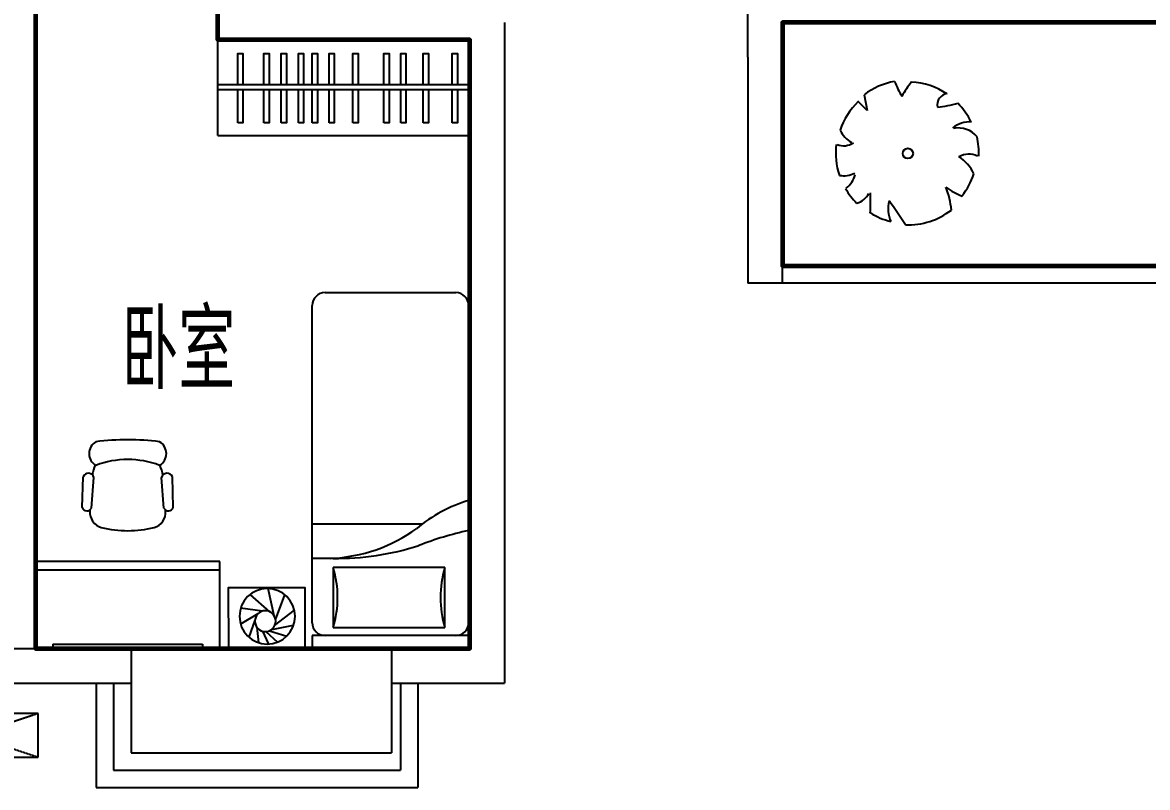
# Model space of a CAD drawing. Extents: x 4841515 to 4876615, y -1283548 to -1262748.
# Drawn here: x 4861440 to 4867915, y -1283548 to -1279148 of the extents above; entities that cross this region are included whole.
import ezdxf
from ezdxf.enums import TextEntityAlignment as Align

# ---------------------------------------------------------------- set-up
doc = ezdxf.new("R2010")
doc.units = 0
doc.header["$MEASUREMENT"] = 0
doc.linetypes.add('DASH', pattern=[0.35, 0.25, -0.1])
doc.layers.get('0').update_dxf_attribs({"linetype": 'CONTINUOUS'})
for name, color, linetype in [('F', 8, 'CONTINUOUS'), ('F1', 8, 'CONTINUOUS'), ('FURN', 8, 'CONTINUOUS'), ('KTIAO', 124, 'CONTINUOUS'), ('PUB_TEXT', 7, 'CONTINUOUS'), ('WALL', 2, 'CONTINUOUS'), ('WINDOW', 4, 'CONTINUOUS'), ('阳台', 6, 'CONTINUOUS')]:
    doc.layers.add(name, color=color, linetype=linetype)
doc.layers.add('GT_卧室', color=1, linetype='CONTINUOUS', lineweight=60)
doc.layers.add('GT_阳台', color=6, linetype='CONTINUOUS', lineweight=60)
doc.styles.add('-黑体', font='simhei.ttf', dxfattribs={"width": 0.8})
doc.styles.add('_ROMANC', font='ROMANC', dxfattribs={"width": 0.6})
doc.styles.add('ATT', font='TXT')
doc.styles.add('DIM_FONT', font='SIMPLEX.shx', dxfattribs={"width": 0.8})

# ---------------------------------------------------------------- blocks, each defined once
blk = doc.blocks.new('M_C5')
for p, q in [((-60.2, 62.7), (-49.6, 152.1)), ((-28.1, 85.6), (7.4, 159.8)), ((-9, 88), (58.7, 149.2)), ((-70.8, 21.3), (-105.6, 120.2)), ((12.2, 83.3), (111.9, 114.4)), ((25.5, 75.4), (152, 50)), ((-54, -14.1), (-153.6, 45)), ((42.3, 52.6), (156.1, -35.1)), ((48.3, 20.6), (102.1, -123.2)), ((-26.4, -30), (-153, -46.9)), ((14.5, -26.2), (-99.1, -125.6)), ((40.5, -2.3), (5.1, -160))]:
    blk.add_line(p, q)
for centre, radius in [((0, 0), 160), ((-11.2, 28), 60)]:
    blk.add_circle(centre, radius)
at = {"width": 0.8, "flags": 9}
for tag in ['XSIZE', 'YSIZE']:
    blk.add_attdef(tag, (0, 0), '', height=0.5, dxfattribs=at)
blk = doc.blocks.new('A$C4F080291')
at = {"layer": 'F'}
for p, q in [((240.4, 550), (240.4, 550)), ((248.1, 499.5), (240.4, 550)), ((275.1, 554.7), (248.1, 499.5))]:
    blk.add_line(p, q, dxfattribs=at)
blk.add_circle((272.1, 274), 19.8, dxfattribs=at)
for centre, radius, start, end in [((272.8, 276.6), 273.1, 96.7606, 124.3101), ((272.8, 276.6), 278.1, 63.1101, 89.5425), ((839.2, 406), 456.3, 164.9203, 173.0123), ((233.4, 481.7), 116.3, 169.87, 201.8648), ((517.8, 187.2), 304.2, 103.0537, 115.607), ((272.8, 276.6), 271.8, 18.946, 49.5749), ((272.8, 276.6), 275.9, 135.9995, 161.053), ((134.7, 500.3), 67.4, 210.6252, 266.7297), ((84.2, 435.4), 100.1, 223.7723, 258.3077), ((509.9, 325.6), 45.2, 61.5744, 152.6441), ((761.6, 841), 574.3, 239.4613, 247.4387), ((272.8, 276.6), 275.1, 172.683, 187.5085), ((-0.1, 415.8), 104.6, 271.844, 306.1983), ((272.8, 276.6), 270.5, 348.5495, 7.2353), ((26.6, 315.8), 79.7, 250.6201, 294.5398), ((-626.5, 727), 846.1, 319.6752, 324.9454), ((467.3, 133.9), 114.2, 50.986, 89.7843), ((429.7, 160.9), 92.2, 1.89, 64.194), ((272.8, 276.6), 271.3, 200.9099, 218.9753), ((179.8, 78.4), 121.1, 128.7308, 166.8529), ((-914.8, 167.6), 1018.9, 354.04, 0.2987), ((273.9, 92.6), 155.6, 347.2759, 19.9269), ((405.1, 62.2), 84.7, 29.7573, 79.7538), ((272.8, 276.6), 273.3, 320.0575, 335.6615), ((272.8, 276.6), 276.6, 230.9552, 270.0544), ((-16.3, 178.2), 339.9, 328.3705, 343.6397), ((581, 162.3), 282.6, 196.3922, 210.7316), ((272.8, 276.6), 266.5, 284.1388, 304.9911)]:
    blk.add_arc(centre, radius, start, end, dxfattribs=at)
blk = doc.blocks.new('ddeq')
at = {"layer": 'FURN'}
for p, q in [((-900, 0), (0, 0)), ((0, -74), (0, 0)), ((-900, -74), (-900, 0)), ((-900, -74), (0, -74)), ((-121.2, -119.9), (-762.2, -119.9)), ((-762.2, -119.9), (-762.2, -465.1)), ((-121.2, -465.1), (-121.2, -119.9)), ((-900, -147.9), (-900, -1972.5)), ((0, -147.9), (0, -1972.5)), ((-762.2, -465.1), (-121.2, -465.1)), ((-160.2, -517.8), (0, -517.8)), ((-632.2, -715), (0, -715)), ((-74, -2046.4), (-826, -2046.4))]:
    blk.add_line(p, q, dxfattribs=at)
for centre, radius, start, end in [((-826, -147.9), 74, 90, 180), ((-1354, -292.5), 616.4, 343.73979, 16.26021), ((470.6, -292.5), 616.4, 163.73979, 196.26021), ((-74, -147.9), 74, 0, 90), ((-140.1, -2064.9), 1547.3, 89.25816, 107.80337), ((-67.6, -1423.3), 906.4, 92.53978, 126.04031), ((-1275.5, 1097.5), 1814.4, 281.94263, 291.40694), ((-1155.7, -18.5), 871.3, 287.06264, 309.54608), ((-826, -1972.5), 74, 180, 270), ((-74, -1972.5), 74, 270, 0)]:
    blk.add_arc(centre, radius, start, end, dxfattribs=at)
blk = doc.blocks.new('A$C0A224319')
at = {"layer": 'KTIAO', "linetype": 'DASH'}
for p, q in [((0, 250), (0, 0)), ((750, 250), (0, 250)), ((0, 250), (176.8, 191.1)), ((750, 250), (573.2, 191.1)), ((750, 0), (750, 250)), ((172.2, 57.4), (0, 0)), ((0, 0), (750, 0)), ((575.5, 58.2), (750, 0))]:
    blk.add_line(p, q, dxfattribs=at)
at = {"layer": 'KTIAO', "style": '_ROMANC', "width": 0.7}
blk.add_text('AC', height=148.6, rotation=360, dxfattribs=at).set_placement((261.2, 60))
at = {"layer": 'KTIAO', "style": 'DIM_FONT', "oblique": 360, "width": 0.6, "flags": 9}
for tag in ['YSIZE', 'XSIZE']:
    blk.add_attdef(tag, (0, 0), '', height=0.5, rotation=360, dxfattribs=at)
blk = doc.blocks.new('12PSTG02')
at = {"color": 0, "linetype": 'ByBlock'}
for p, q in [((-5.882738, 11.493405), (-13.636493, 11.294805)), ((-5.73403, 9.170818), (-13.415554, 8.575543)), ((-4.996459, 9.562867), (-5.284204, 9.540568)), ((-5.882738, -11.493405), (-13.636493, -11.294805)), ((-5.73403, -9.170818), (-13.415554, -8.575543)), ((-4.996459, -9.562867), (-5.284204, -9.540568)), ((-4.996459, -9.562867), (-5.28099, -9.544821))]:
    blk.add_line(p, q, dxfattribs=at)
for centre, radius, start, end in [((-6.286552, 10.301496), 1.258456, 296.04311, 71.283835), ((-19.5, 6.311132), 3.452743, 30.392687, 149.607313), ((-12.998837, 0.943692), 7.999035, 97.334712, 116.212212), ((-13.097037, 9.970029), 1.4304, 112.156422, 257.133709), ((-4.647836, 5.578088), 4, 16.10866, 95), ((39.486083, 0), 62.486083, 172.590731, 187.409269), ((4.70097, 0), 22.70097, 159.208954, 200.791046), ((-28.187947, 0), 28.187947, 346.275006, 13.724994), ((-19.5, -6.311132), 3.452743, 210.392687, 329.607313), ((-12.998837, -1.056308), 7.999035, 243.61801, 261.904764), ((-4.647836, -5.578088), 4, 265, 343.89134), ((-13.097037, -9.970029), 1.4304, 102.866291, 247.843578), ((-6.286552, -10.301496), 1.258456, 288.716165, 63.95689)]:
    blk.add_arc(centre, radius, start, end, dxfattribs=at)
at = {"color": 0, "linetype": 'ByBlock', "style": 'ATT'}
for tag, p, flags in [('ITEM', (-22, -21), 3), ('ROOM_NUMBER', (-22, -29), 1)]:
    blk.add_attdef(tag, p, '', height=6, dxfattribs=dict(at, flags=flags))
blk = doc.blocks.new('-CHAI6')
at = {"xscale": 22.75, "yscale": 22.75, "zscale": 22.75}
blk.add_blockref('12PSTG02', (519.3, 28), dxfattribs=at)

msp = doc.modelspace()

# ---------------------------------------------------------------- linework, layer by layer
at = {"layer": 'FURN'}
for p, q in [((4862565.2, -1279797.6), (4862565.2, -1279247.6)), ((4862565.2, -1279504), (4864015.2, -1279504)), ((4862565.2, -1279532), (4864015.2, -1279532)), ((4862565.2, -1279797.6), (4864015.2, -1279797.6)), ((4861515.1, -1282747.6), (4861515.1, -1282247.6)), ((4862577.1, -1282247.5), (4861515.3, -1282247.6)), ((4862577.1, -1282747.5), (4862577.1, -1282247.5)), ((4862577.1, -1282297.5), (4861515.3, -1282297.6)), ((4861515.1, -1282747.6), (4862577.1, -1282747.5)), ((4861615.2, -1282722.6), (4862477.2, -1282722.5)), ((4861615.2, -1282722.6), (4861615.2, -1282747.6)), ((4862477.2, -1282722.5), (4862477.2, -1282747.5))]:
    msp.add_line(p, q, dxfattribs=at)
for points in [[(4862679.5, -1279504), (4862679.5, -1279325), (4862709.5, -1279325), (4862709.5, -1279504)], [(4862829.5, -1279504), (4862829.5, -1279325), (4862859.5, -1279325), (4862859.5, -1279504)], [(4862929.1, -1279504), (4862929.1, -1279325), (4862959.1, -1279325), (4862959.1, -1279504)], [(4863028.6, -1279504), (4863028.6, -1279325), (4863058.6, -1279325), (4863058.6, -1279504)], [(4863107.9, -1279504), (4863107.9, -1279325), (4863137.9, -1279325), (4863137.9, -1279504)], [(4863204.7, -1279504), (4863204.7, -1279325), (4863234.7, -1279325), (4863234.7, -1279504)], [(4863341.6, -1279504), (4863341.6, -1279325), (4863371.6, -1279325), (4863371.6, -1279504)], [(4863520.4, -1279504), (4863520.4, -1279325), (4863550.4, -1279325), (4863550.4, -1279504)], [(4863617.2, -1279504), (4863617.2, -1279325), (4863647.2, -1279325), (4863647.2, -1279504)], [(4863747.3, -1279504), (4863747.3, -1279325), (4863777.3, -1279325), (4863777.3, -1279504)], [(4863913.9, -1279504), (4863913.9, -1279325), (4863943.9, -1279325), (4863943.9, -1279504)], [(4862709.5, -1279532), (4862709.5, -1279725), (4862679.5, -1279725)], [(4862679.5, -1279725), (4862679.5, -1279532)], [(4862859.5, -1279532), (4862859.5, -1279725), (4862829.5, -1279725)], [(4862829.5, -1279725), (4862829.5, -1279532)], [(4862959.1, -1279532), (4862959.1, -1279725), (4862929.1, -1279725)], [(4862929.1, -1279725), (4862929.1, -1279532)], [(4863028.6, -1279725), (4863028.6, -1279532)], [(4863058.6, -1279532), (4863058.6, -1279725), (4863028.6, -1279725)], [(4863137.9, -1279532), (4863137.9, -1279725), (4863107.9, -1279725)], [(4863107.9, -1279725), (4863107.9, -1279532)], [(4863204.7, -1279725), (4863204.7, -1279532)], [(4863234.7, -1279532), (4863234.7, -1279725), (4863204.7, -1279725)], [(4863341.6, -1279725), (4863341.6, -1279532)], [(4863371.6, -1279532), (4863371.6, -1279725), (4863341.6, -1279725)], [(4863520.4, -1279725), (4863520.4, -1279532)], [(4863550.4, -1279532), (4863550.4, -1279725), (4863520.4, -1279725)], [(4863647.2, -1279532), (4863647.2, -1279725), (4863617.2, -1279725)], [(4863617.2, -1279725), (4863617.2, -1279532)], [(4863747.3, -1279725), (4863747.3, -1279532)], [(4863777.3, -1279532), (4863777.3, -1279725), (4863747.3, -1279725)], [(4863913.9, -1279725), (4863913.9, -1279532)], [(4863943.9, -1279532), (4863943.9, -1279725), (4863913.9, -1279725)]]:
    msp.add_lwpolyline(points, dxfattribs=at)
msp.add_lwpolyline([(4862627.1, -1282747.8), (4862627, -1282397.8), (4863065, -1282397.6), (4863065.2, -1282747.6)], close=True, dxfattribs=at)
at = {"layer": 'GT_卧室'}
msp.add_lwpolyline([(4861515.1, -1278047.6), (4861515.7, -1282747.6), (4864015.2, -1282747.6), (4864015.2, -1279247.6), (4862565.2, -1279247.6), (4862565.2, -1278047.6), (4861515.1, -1278047.8)], dxfattribs=at)
at = {"layer": 'GT_阳台'}
msp.add_lwpolyline([(4870415.2, -1279147.6), (4865815.2, -1279147.6), (4865815.2, -1280547.6), (4870415.2, -1280547.6), (4870415.2, -1279147.6)], dxfattribs=at)
at = {"layer": 'WALL'}
for p, q in [((4865615.2, -1279347.6), (4865615.2, -1276347.6)), ((4861515.1, -1282747.6), (4861515.1, -1278047.6)), ((4862565.2, -1278047.6), (4862565.2, -1279247.6)), ((4864215.2, -1279147.6), (4864215.2, -1282947.6)), ((4865815.2, -1280647.6), (4865815.2, -1279147.6)), ((4862565.2, -1279247.6), (4864015.2, -1279247.6)), ((4864015.2, -1279247.6), (4864015.2, -1282747.6)), ((4865615.2, -1279347.6), (4865615.2, -1280647.6)), ((4865815.2, -1280647.6), (4865615.2, -1280647.6)), ((4860415.2, -1282747.6), (4862065.1, -1282747.6)), ((4861515.1, -1282747.6), (4862065.1, -1282747.6)), ((4862065.1, -1282747.6), (4862065.1, -1282947.6)), ((4863565.1, -1282747.6), (4864015.2, -1282747.6)), ((4863565.1, -1282747.6), (4863565.1, -1282947.6)), ((4860415.2, -1282947.6), (4862065.1, -1282947.6)), ((4863565.1, -1282947.6), (4864215.2, -1282947.6))]:
    msp.add_line(p, q, dxfattribs=at)
at = {"layer": 'WINDOW'}
for p, q in [((4863565.1, -1282747.6), (4862065.1, -1282747.6)), ((4861865.1, -1282947.6), (4861865.1, -1283547.6)), ((4861965.1, -1282947.6), (4861965.1, -1283447.6)), ((4862065.1, -1282947.6), (4862065.1, -1283347.6)), ((4863565.1, -1282947.6), (4863565.1, -1283347.6)), ((4863615.1, -1282947.6), (4863615.1, -1283447.6)), ((4863715.1, -1282947.6), (4863715.1, -1283547.6)), ((4862065.1, -1283347.6), (4863565.1, -1283347.6)), ((4861965.1, -1283447.6), (4863615.1, -1283447.6)), ((4861865.1, -1283547.6), (4863715.1, -1283547.6))]:
    msp.add_line(p, q, dxfattribs=at)
at = {"layer": '阳台', "linetype": 'Continuous'}
for p, q in [((4870415.2, -1280547.6), (4865815.2, -1280547.6)), ((4870415.2, -1280647.6), (4865815.2, -1280647.6))]:
    msp.add_line(p, q, dxfattribs=at)

# ---------------------------------------------------------------- block references
at = {"layer": 'F', "xscale": 1.499999999858184, "yscale": 1.5, "zscale": 1.500000000004058, "rotation": 37.30082843928862}
msp.add_blockref('A$C4F080291', (4866460.6, -1280474.9), dxfattribs=at)
at = {"layer": 'F1', "rotation": 180}
msp.add_blockref('ddeq', (4863108.2, -1282747.6), dxfattribs=at)
at = {"layer": 'FURN', "rotation": 270}
msp.add_blockref('-CHAI6', (4862018.2, -1281551.4), dxfattribs=at)
at = {"layer": 'FURN', "extrusion": (0, 0, -1), "zscale": -1, "rotation": 179.9834757978171}
msp.add_blockref('M_C5', (-4862849, -1282563.1), dxfattribs=at)
at = {"layer": 'KTIAO'}
msp.add_blockref('A$C0A224319', (4860779.7, -1283372.8), dxfattribs=at)

# ---------------------------------------------------------------- texts
at = {"layer": 'PUB_TEXT', "style": '-黑体', "width": 0.6}
msp.add_text('卧室', height=400, dxfattribs=at).set_placement((4862337.5, -1281214.3), align=Align.CENTER)

doc.saveas('drawing.dxf')
